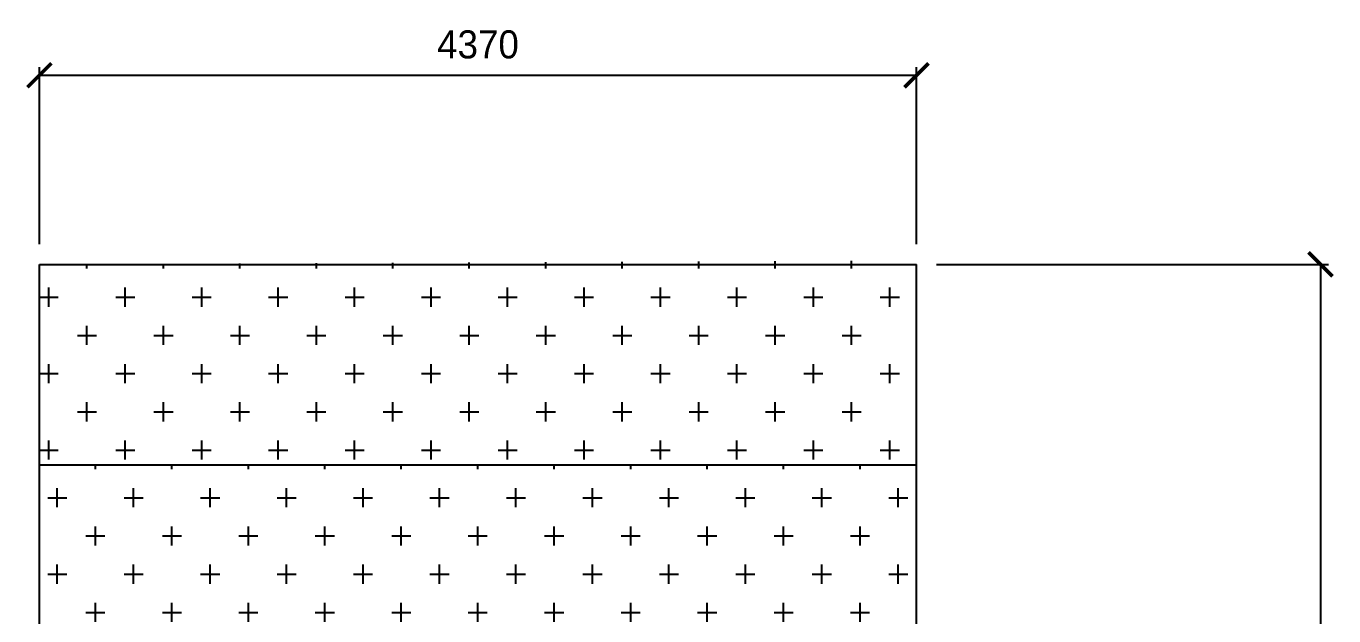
# Model space of a CAD drawing. Header units: millimetres. Extents: x 153111 to 197492, y -62385 to -37431.
# Drawn here: x 178798 to 185313, y -50645 to -47706 of the extents above; entities that cross this region are included whole.
import ezdxf

# ---------------------------------------------------------------- set-up
doc = ezdxf.new("R2010")
doc.units = ezdxf.units.MM
doc.header["$LTSCALE"] = 30
doc.header["$MEASUREMENT"] = 0
doc.layers.get('0').update_dxf_attribs({"linetype": 'CONTINUOUS'})
doc.layers.get('DEFPOINTS').update_dxf_attribs({"color": 143, "linetype": 'CONTINUOUS'})
doc.layers.add('냉각탑_dim', color=1, linetype='CONTINUOUS')
doc.styles.add('HY울릉도L', font='h2wull.TTF')
doc.dimstyles.new('성지DIM', dxfattribs={"dimtxt": 3.5, "dimasz": 3, "dimexe": 1, "dimexo": 2.5, "dimgap": 2, "dimtad": 1, "dimdec": 0, "dimzin": 3, "dimdsep": 46, "dimtxsty": 'HY울릉도L', "dimblk": 'ARCHTICK', "dimcen": -2, "dimclrd": 256, "dimclre": 256, "dimclrt": 7, "dimadec": 0, "dimazin": 0, "dimtfac": 1, "dimtdec": 0, "dimtofl": 0, "dimtmove": 0, "dimatfit": 3, "dimfxl": 0, "dimtolj": 1, "dimtzin": 0, "dimlwe": -1, "dimarcsym": 0})

# ---------------------------------------------------------------- blocks, each defined once
blk = doc.blocks.new('_ArchTick')
at = {"color": 0, "linetype": 'ByBlock', "const_width": 0.15}
blk.add_lwpolyline([(-0.5, -0.5), (0.5, 0.5)], dxfattribs=at)
blk = doc.blocks.new('*D80')
at = {"layer": 'DEFPOINTS', "color": 0, "transparency": 16777216}
for p in [(183234, -47950.6), (178864, -48893.1), (183234, -48893.1)]:
    blk.add_point(p, dxfattribs=at)
at = {"layer": '냉각탑_dim', "transparency": 16777216}
for p, q in [((178864, -48793.1), (178864, -47910.6)), ((183234, -48793.1), (183234, -47910.6))]:
    blk.add_line(p, q, dxfattribs=at)
at = {"layer": '냉각탑_dim', "lineweight": -2, "transparency": 16777216}
blk.add_line((178864, -47950.6), (183234, -47950.6), dxfattribs=at)
at = {"layer": '냉각탑_dim', "lineweight": -2, "transparency": 16777216, "xscale": 120, "yscale": 120, "zscale": 120, "rotation": 180}
blk.add_blockref('_ArchTick', (178864, -47950.6), dxfattribs=at)
at = {"layer": '냉각탑_dim', "lineweight": -2, "transparency": 16777216, "xscale": 120, "yscale": 120, "zscale": 120}
blk.add_blockref('_ArchTick', (183234, -47950.6), dxfattribs=at)
at = {"layer": '냉각탑_dim', "color": 7, "transparency": 16777216, "insert": (181049, -47797.5), "char_height": 140, "attachment_point": 5, "style": 'HY울릉도L'}
blk.add_mtext('\\A1;4370', dxfattribs=at)
blk = doc.blocks.new('*D81')
at = {"layer": 'DEFPOINTS', "color": 0, "transparency": 16777216}
for p in [(183234, -48893.1), (183234, -57653.1), (185247, -57653.1)]:
    blk.add_point(p, dxfattribs=at)
at = {"layer": '냉각탑_dim', "transparency": 16777216}
for p, q in [((183334, -48893.1), (185287, -48893.1)), ((183334, -57653.1), (185287, -57653.1))]:
    blk.add_line(p, q, dxfattribs=at)
at = {"layer": '냉각탑_dim', "lineweight": -2, "transparency": 16777216}
blk.add_line((185247, -48893.1), (185247, -57653.1), dxfattribs=at)
at = {"layer": '냉각탑_dim', "lineweight": -2, "transparency": 16777216, "xscale": 120, "yscale": 120, "zscale": 120}
for p, rotation in [((185247, -48893.1), 90), ((185247, -57653.1), 270)]:
    blk.add_blockref('_ArchTick', p, dxfattribs=dict(at, rotation=rotation))
at = {"layer": '냉각탑_dim', "color": 7, "transparency": 16777216, "insert": (185094, -53273.1), "char_height": 140, "attachment_point": 5, "rotation": 90, "style": 'HY울릉도L'}
blk.add_mtext('\\A1;8760', dxfattribs=at)

msp = doc.modelspace()

# ---------------------------------------------------------------- hatches: boundary and pattern name
at = {"true_color": 0x7aafdf}
h = msp.add_hatch(dxfattribs=at)
h.set_pattern_fill('CROSS', color=143, scale=30)
h.set_pattern_definition([(0, (-471504.48, -335949.74), (190.5, 190.5), [95.25, -285.75]), (90, (-471456.85, -335997.36), (-190.5, 190.5), [95.25, -285.75])])
h.paths.add_polyline_path([(178864, -48893.1), (183234, -48873.5), (183234, -49873.5), (178864, -49893.1)])
h = msp.add_hatch(dxfattribs=at)
h.set_pattern_fill('CROSS', color=143, scale=30)
h.set_pattern_definition([(0, (-471462.48, -336949.74), (190.5, 190.5), [95.25, -285.75]), (90, (-471414.85, -336997.36), (-190.5, 190.5), [95.25, -285.75])])
h.paths.add_polyline_path([(178906, -49893.1), (183234, -49893.1), (183234, -50893.1), (178906, -50893.1)])

# ---------------------------------------------------------------- linework, layer by layer
at = {"ltscale": 500}
for p, q in [((178864, -49893.1), (178864, -48893.1)), ((178864, -48893.1), (183234, -48893.1)), ((183234, -49893.1), (183234, -48893.1)), ((178864, -50893.1), (178864, -49893.1)), ((178864, -49893.1), (183234, -49893.1)), ((183234, -50893.1), (183234, -49893.1))]:
    msp.add_line(p, q, dxfattribs=at)

# ---------------------------------------------------------------- dimensions: what is measured, and where the dimension line sits
at = {"layer": '냉각탑_dim'}
dim = msp.add_linear_dim(base=(183234, -47950.6), p1=(178864, -48893.1), p2=(183234, -48893.1), dimstyle='성지DIM', override={"dimscale": 40}, dxfattribs=at)
dim.commit()
dim.dimension.update_dxf_attribs({"geometry": '*D80', "text_midpoint": (181049, -47797.5)})
dim = msp.add_linear_dim(base=(185247, -57653.1), p1=(183234, -48893.1), p2=(183234, -57653.1), angle=90, dimstyle='성지DIM', override={"dimscale": 40}, dxfattribs=at)
dim.commit()
dim.dimension.update_dxf_attribs({"geometry": '*D81', "text_midpoint": (185094, -53273.1)})

doc.saveas('drawing.dxf')
